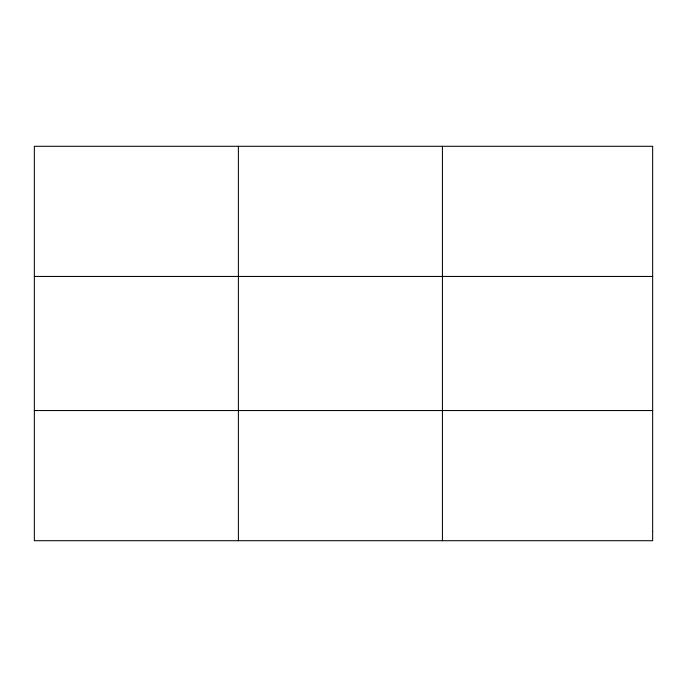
<?xml version="1.0" encoding="UTF-8"?>
<svg xmlns="http://www.w3.org/2000/svg" width="687" height="687" viewBox="0 0 687 687"><rect width="100%" height="100%" fill="white"/><g stroke="black" fill="none" stroke-linecap="round" stroke-linejoin="round"><path stroke-width="1.03" d="M238.389 540.712L238.389 146.288M442.428 540.712L442.428 146.288M34.35 276.449L652.65 276.449M34.35 410.551L652.65 410.551M652.65 531.412L652.65 540.712L34.35 540.712L34.35 146.288L652.65 146.288L652.65 531.412"/></g></svg>
